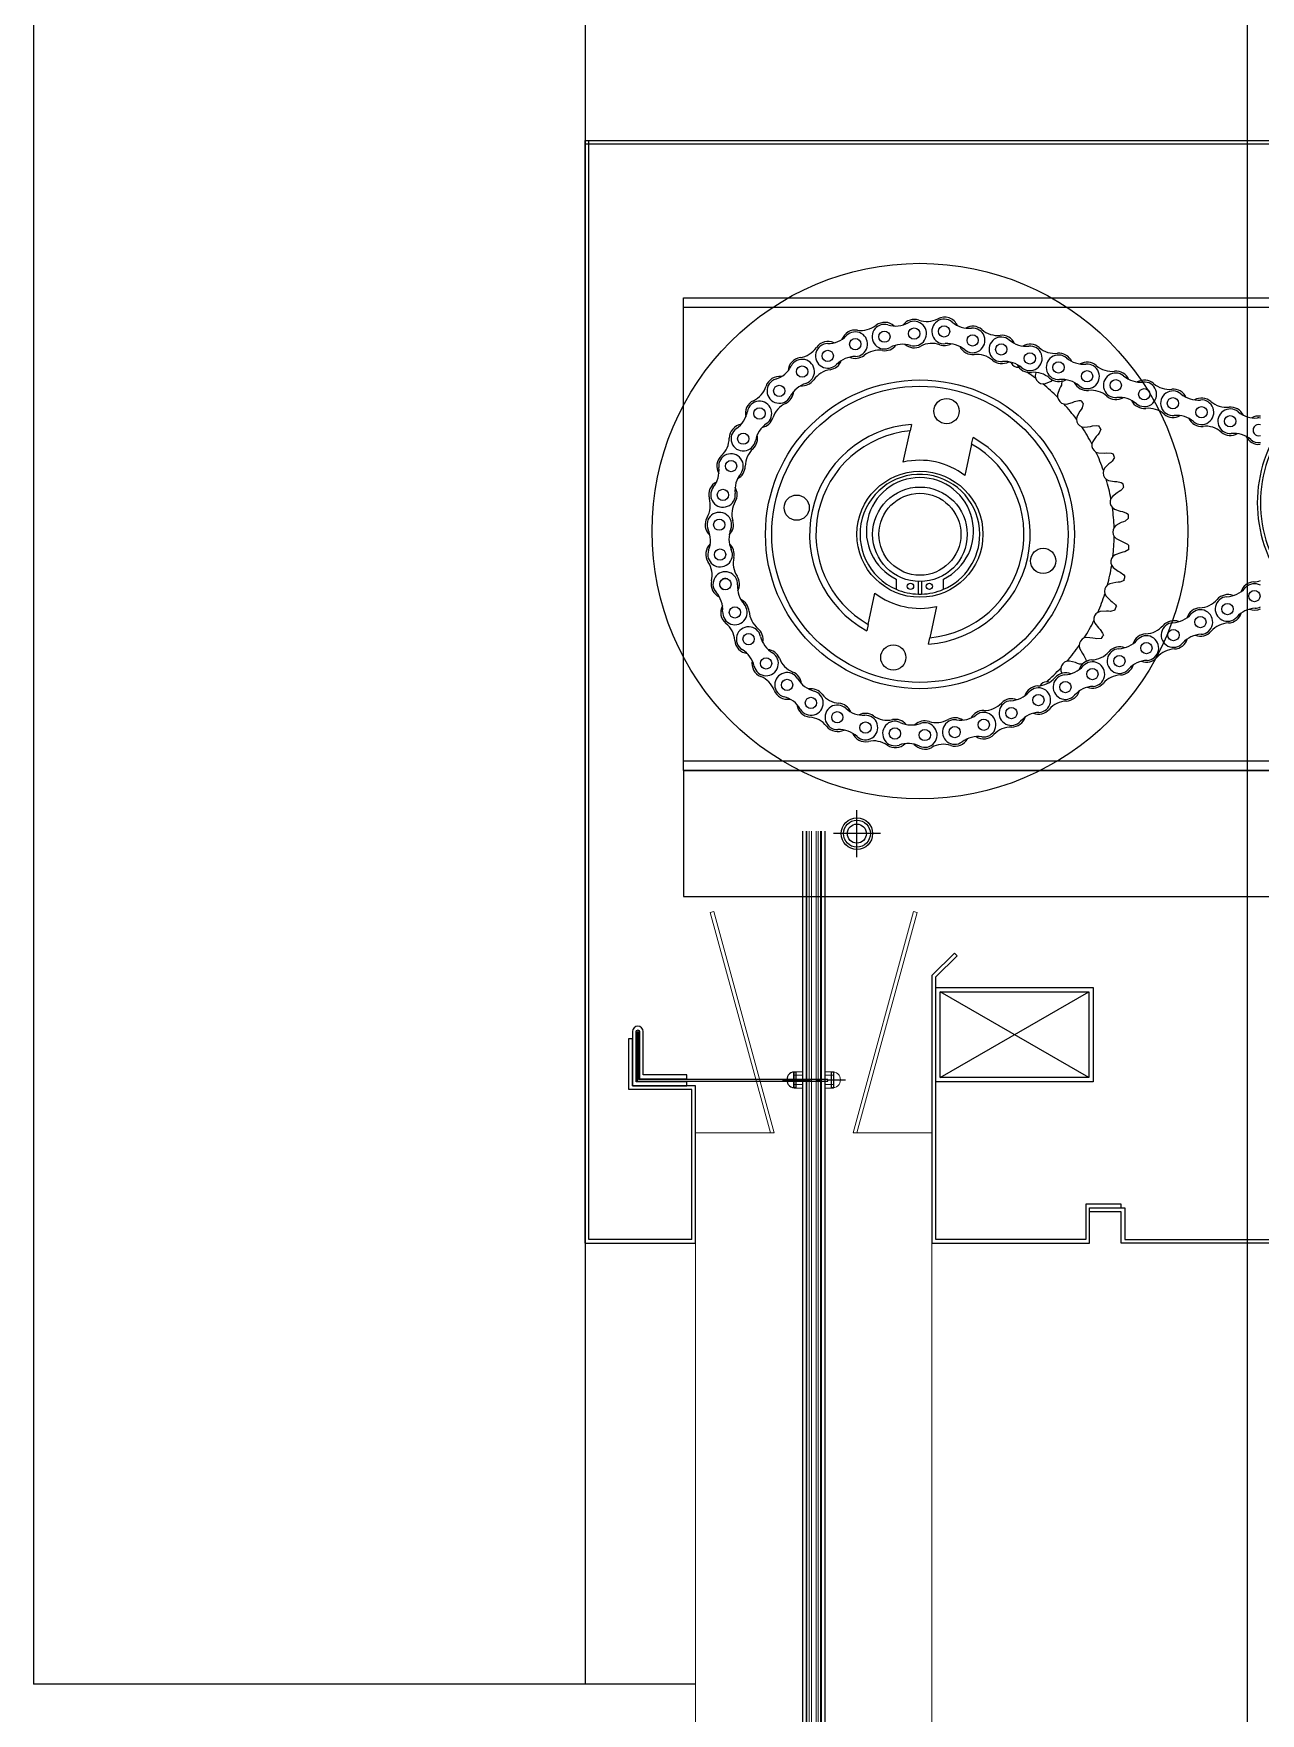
# Model space of a CAD drawing. Header units: millimetres. Extents: x 4754612 to 5801174, y 2368242 to 2777223.
# Drawn here: x 4949940.8 to 4950218.8, y 2426236.8 to 2426617.7 of the extents above; entities that cross this region are included whole.
import ezdxf

# ---------------------------------------------------------------- set-up
doc = ezdxf.new("R2010")
doc.units = ezdxf.units.MM
doc.header["$LTSCALE"] = 1000
doc.linetypes.add('CENTERX2', pattern=[101.6, 63.5, -12.7, 12.7, -12.7])
for name, color, linetype in [('(주)하나기공-LEADER', 7, 'Continuous'), ('A-ELE-8', 8, 'Continuous'), ('그라스울판넬', 7, 'Continuous')]:
    doc.layers.add(name, color=color, linetype=linetype)

# ---------------------------------------------------------------- blocks, each defined once
blk = doc.blocks.new('A$C63324B91')
at = {"color": 5}
blk.add_lwpolyline([(17.2, 1.2), (1.2, 1.2), (1.2, 17.2, -1), (2.2, 17.2), (2.2, 2.2), (17.2, 2.2), (17.2, 3.4), (3.4, 3.4), (3.4, 17.2, 1), (0, 17.2), (0, 0), (17.2, 0)], format="xyb", close=True, dxfattribs=at)
at = {"color": 1}
blk.add_lwpolyline([(1.45, 16.95), (1.45, 1.45), (61.95, 1.45), (61.95, 1.95), (1.95, 1.95), (1.95, 16.95)], close=True, dxfattribs=at)

msp = doc.modelspace()

# ---------------------------------------------------------------- linework, layer by layer
at = {"layer": '(주)하나기공-LEADER', "color": 4}
for p, q in [((4950065.782, 2426343.44), (4950065.782, 2426593.44)), ((4950190.782, 2426592.583), (4950065.782, 2426592.583)), ((4950066.639, 2426344.297), (4950066.639, 2426593.44)), ((4950065.782, 2426505.011), (4950065.782, 2426343.44)), ((4950115.872, 2426436.87), (4950115.872, 2425404.231)), ((4950119.264, 2426436.87), (4950119.264, 2425404.231)), ((4950075.639, 2426389.868), (4950076.496, 2426389.868)), ((4950089.925, 2426344.297), (4950066.639, 2426344.297)), ((4950065.782, 2426343.44), (4950090.782, 2426343.44))]:
    msp.add_line(p, q, dxfattribs=at)
at = {"layer": '(주)하나기공-LEADER', "color": 8, "linetype": 'ByBlock', "lineweight": -2}
for p, q in [((4950280.925, 2426555.583), (4950088.068, 2426555.583)), ((4950167.891, 2426540.749), (4950167.782, 2426540.118)), ((4950167.782, 2426540.118), (4950167.865, 2426539.525)), ((4950169.504, 2426538.249), (4950170.099, 2426538.314)), ((4950170.099, 2426538.314), (4950171.351, 2426538.871)), ((4950171.351, 2426538.871), (4950171.793, 2426539.151)), ((4950172.851, 2426535.82), (4950172.844, 2426535.221)), ((4950173.283, 2426537.12), (4950172.851, 2426535.82)), ((4950173.518, 2426537.587), (4950173.283, 2426537.12)), ((4950174.274, 2426533.716), (4950174.872, 2426533.691)), ((4950174.872, 2426533.691), (4950176.193, 2426534.055)), ((4950176.193, 2426534.055), (4950176.672, 2426534.266)), ((4950177.221, 2426530.814), (4950177.126, 2426530.223)), ((4950177.843, 2426532.036), (4950177.221, 2426530.814)), ((4950178.145, 2426532.463), (4950177.843, 2426532.036)), ((4950137.866, 2426520.51), (4950139.402, 2426527.619)), ((4950139.717, 2426529.08), (4950139.402, 2426527.619)), ((4950178.315, 2426528.521), (4950178.903, 2426528.408)), ((4950178.903, 2426528.408), (4950180.264, 2426528.572)), ((4950180.264, 2426528.572), (4950180.768, 2426528.709)), ((4950153.365, 2426524.602), (4950151.829, 2426517.493)), ((4950153.365, 2426524.602), (4950153.681, 2426526.063)), ((4950180.797, 2426525.213), (4950180.615, 2426524.643)), ((4950181.594, 2426526.329), (4950180.797, 2426525.213)), ((4950181.956, 2426526.706), (4950181.594, 2426526.329)), ((4950181.538, 2426522.783), (4950182.102, 2426522.583)), ((4950182.102, 2426522.583), (4950183.472, 2426522.542)), ((4950183.472, 2426522.542), (4950183.991, 2426522.602)), ((4950184.452, 2426520.126), (4950183.499, 2426519.142)), ((4950184.867, 2426520.445), (4950184.452, 2426520.126)), ((4950183.499, 2426519.142), (4950183.233, 2426518.605)), ((4950183.868, 2426516.628), (4950184.397, 2426516.347)), ((4950184.397, 2426516.347), (4950185.745, 2426516.102)), ((4950185.745, 2426516.102), (4950186.268, 2426516.084)), ((4950185.265, 2426512.736), (4950184.923, 2426512.245)), ((4950186.355, 2426513.567), (4950185.265, 2426512.736)), ((4950186.812, 2426513.82), (4950186.355, 2426513.567)), ((4950185.256, 2426510.195), (4950185.736, 2426509.838)), ((4950185.736, 2426509.838), (4950187.033, 2426509.395)), ((4950187.033, 2426509.395), (4950187.547, 2426509.299)), ((4950186.057, 2426506.138), (4950185.645, 2426505.703)), ((4950187.258, 2426506.797), (4950186.057, 2426506.138)), ((4950187.748, 2426506.98), (4950187.258, 2426506.797)), ((4950185.669, 2426503.627), (4950186.091, 2426503.202)), ((4950186.091, 2426503.202), (4950187.307, 2426502.571)), ((4950187.307, 2426502.571), (4950187.801, 2426502.4)), ((4950185.099, 2426497.071), (4950185.453, 2426496.588)), ((4950185.856, 2426499.495), (4950185.384, 2426499.127)), ((4950185.453, 2426496.588), (4950186.561, 2426495.782)), ((4950187.142, 2426499.968), (4950185.856, 2426499.495)), ((4950187.654, 2426500.076), (4950187.142, 2426499.968)), ((4950136.282, 2426493.971), (4950136.282, 2426491.685)), ((4950141.282, 2426490.587), (4950141.282, 2426493.446)), ((4950141.996, 2426493.446), (4950141.996, 2426490.587)), ((4950146.996, 2426491.685), (4950146.996, 2426493.971)), ((4950184.668, 2426492.957), (4950184.147, 2426492.663)), ((4950186.01, 2426493.233), (4950184.668, 2426492.957)), ((4950186.533, 2426493.263), (4950186.01, 2426493.233)), ((4950186.561, 2426495.782), (4950187.024, 2426495.539)), ((4950129.914, 2426483.706), (4950131.45, 2426490.815)), ((4950183.558, 2426490.672), (4950183.835, 2426490.142)), ((4950183.835, 2426490.142), (4950184.812, 2426489.18)), ((4950184.812, 2426489.18), (4950185.233, 2426488.871)), ((4950145.413, 2426487.798), (4950143.877, 2426480.689)), ((4950182.519, 2426486.669), (4950181.959, 2426486.456)), ((4950183.887, 2426486.742), (4950182.519, 2426486.669)), ((4950184.408, 2426486.694), (4950183.887, 2426486.742)), ((4950129.914, 2426483.706), (4950129.598, 2426482.245)), ((4950181.08, 2426484.575), (4950181.276, 2426484.009)), ((4950181.276, 2426484.009), (4950182.098, 2426482.913)), ((4950182.098, 2426482.913), (4950182.469, 2426482.544)), ((4950143.561, 2426479.228), (4950143.877, 2426480.689)), ((4950177.721, 2426478.916), (4950177.831, 2426478.327)), ((4950177.831, 2426478.327), (4950178.48, 2426477.12)), ((4950179.456, 2426480.772), (4950178.871, 2426480.645)), ((4950180.82, 2426480.64), (4950179.456, 2426480.772)), ((4950181.328, 2426480.515), (4950180.82, 2426480.64)), ((4950173.557, 2426473.82), (4950173.577, 2426473.221)), ((4950176.878, 2426475.063), (4950175.549, 2426475.397)), ((4950177.361, 2426474.863), (4950176.878, 2426475.063)), ((4950178.48, 2426477.12), (4950178.792, 2426476.701)), ((4950173.577, 2426473.221), (4950173.803, 2426472.592))]:
    msp.add_line(p, q, dxfattribs=at)
at = {"layer": '(주)하나기공-LEADER', "color": 1}
for p, q in [((4950088.068, 2426450.583), (4950088.068, 2426422.011)), ((4950088.068, 2426450.583), (4950280.925, 2426450.583)), ((4950088.068, 2426422.011), (4950280.925, 2426422.011)), ((4950179.925, 2426381.011), (4950146.211, 2426400.44)), ((4950146.211, 2426381.011), (4950179.925, 2426400.44))]:
    msp.add_line(p, q, dxfattribs=at)
at = {"layer": '(주)하나기공-LEADER', "color": 6}
for p, q in [((4950127.354, 2426430.975), (4950127.354, 2426441.619)), ((4950132.676, 2426436.297), (4950122.031, 2426436.297))]:
    msp.add_line(p, q, dxfattribs=at)
at = {"layer": '(주)하나기공-LEADER', "color": 151, "lineweight": 9}
msp.add_line((4950115.872, 2426436.87), (4950115.872, 2425404.231), dxfattribs=at)
at = {"layer": '(주)하나기공-LEADER', "color": 8, "lineweight": 9}
for p, q in [((4950116.026, 2426436.87), (4950116.026, 2425404.231)), ((4950116.533, 2426436.87), (4950116.533, 2425404.231)), ((4950117.039, 2426436.87), (4950117.039, 2425404.231)), ((4950118.096, 2426436.87), (4950118.096, 2425404.231)), ((4950118.603, 2426436.87), (4950118.603, 2425404.231)), ((4950119.11, 2426436.87), (4950119.11, 2425404.231)), ((4950090.782, 2426368.44), (4950090.782, 2421243.44)), ((4950144.354, 2426368.44), (4950144.354, 2421243.44))]:
    msp.add_line(p, q, dxfattribs=at)
at = {"layer": '(주)하나기공-LEADER', "color": 6, "lineweight": 9}
for p, q in [((4950112.993, 2426382.19), (4950113.119, 2426382.323)), ((4950112.993, 2426382.19), (4950112.993, 2426378.804)), ((4950114.573, 2426382.328), (4950113.119, 2426382.328)), ((4950113.119, 2426378.625), (4950113.119, 2426382.328)), ((4950113.5, 2426382.19), (4950113.626, 2426382.323)), ((4950113.5, 2426382.19), (4950113.5, 2426378.804)), ((4950115.079, 2426382.328), (4950113.626, 2426382.328)), ((4950113.626, 2426378.625), (4950113.626, 2426382.328)), ((4950120.057, 2426382.328), (4950121.51, 2426382.328)), ((4950120.563, 2426382.328), (4950122.017, 2426382.328)), ((4950121.51, 2426378.625), (4950121.51, 2426382.328)), ((4950121.636, 2426382.19), (4950121.51, 2426382.323)), ((4950121.636, 2426382.19), (4950121.636, 2426378.804)), ((4950122.017, 2426378.625), (4950122.017, 2426382.328)), ((4950122.143, 2426382.19), (4950122.017, 2426382.323)), ((4950122.143, 2426382.19), (4950122.143, 2426378.804)), ((4950112.993, 2426381.647), (4950113.119, 2426381.514)), ((4950114.573, 2426381.514), (4950112.993, 2426381.514)), ((4950112.993, 2426381.38), (4950113.119, 2426381.514)), ((4950112.993, 2426379.752), (4950113.119, 2426379.619)), ((4950112.993, 2426379.485), (4950113.119, 2426379.619)), ((4950114.573, 2426379.44), (4950112.993, 2426379.44)), ((4950112.993, 2426378.763), (4950113.119, 2426378.63)), ((4950114.573, 2426378.625), (4950113.119, 2426378.625)), ((4950113.5, 2426381.647), (4950113.626, 2426381.514)), ((4950115.079, 2426381.514), (4950113.5, 2426381.514)), ((4950113.5, 2426381.38), (4950113.626, 2426381.514)), ((4950113.5, 2426379.752), (4950113.626, 2426379.619)), ((4950113.5, 2426379.485), (4950113.626, 2426379.619)), ((4950115.079, 2426379.44), (4950113.5, 2426379.44)), ((4950113.5, 2426378.763), (4950113.626, 2426378.63)), ((4950115.079, 2426378.625), (4950113.626, 2426378.625)), ((4950120.057, 2426381.514), (4950121.636, 2426381.514)), ((4950120.057, 2426379.44), (4950121.636, 2426379.44)), ((4950120.057, 2426378.625), (4950121.51, 2426378.625)), ((4950120.563, 2426381.514), (4950122.143, 2426381.514)), ((4950120.563, 2426379.44), (4950122.143, 2426379.44)), ((4950120.563, 2426378.625), (4950122.017, 2426378.625)), ((4950121.636, 2426381.647), (4950121.51, 2426381.514)), ((4950121.636, 2426381.38), (4950121.51, 2426381.514)), ((4950121.636, 2426379.752), (4950121.51, 2426379.619)), ((4950121.636, 2426379.485), (4950121.51, 2426379.619)), ((4950121.636, 2426378.763), (4950121.51, 2426378.63)), ((4950122.143, 2426381.647), (4950122.017, 2426381.514)), ((4950122.143, 2426381.38), (4950122.017, 2426381.514)), ((4950122.143, 2426379.752), (4950122.017, 2426379.619)), ((4950122.143, 2426379.485), (4950122.017, 2426379.619)), ((4950122.143, 2426378.763), (4950122.017, 2426378.63))]:
    msp.add_line(p, q, dxfattribs=at)
at = {"layer": '(주)하나기공-LEADER', "color": 1, "linetype": 'CENTERX2', "ltscale": 0.0001}
msp.add_line((4950110.486, 2426380.477), (4950124.741, 2426380.477), dxfattribs=at)
at = {"layer": '(주)하나기공-LEADER', "color": 4}
for points in [[(4950364.925, 2426592.583), (4950065.782, 2426592.583), (4950065.782, 2426593.44), (4950065.782, 2426593.44), (4950364.925, 2426593.44)], [(4950120.057, 2426436.87), (4950120.057, 2425405.024), (4950131.651, 2425405.024), (4950131.651, 2425404.231), (4950103.485, 2425404.231), (4950103.485, 2425405.024), (4950115.079, 2425405.024), (4950115.079, 2426436.87)], [(4950089.925, 2426344.297), (4950089.925, 2426378.297), (4950075.639, 2426378.297), (4950075.639, 2426389.868)], [(4950090.782, 2426343.44), (4950090.782, 2426379.154), (4950076.496, 2426379.154), (4950076.496, 2426389.868)], [(4950322.925, 2426343.44), (4950187.211, 2426343.44), (4950187.211, 2426350.583), (4950180.068, 2426350.583), (4950180.068, 2426351.44), (4950188.068, 2426351.44), (4950188.068, 2426344.297), (4950322.068, 2426344.297), (4950322.068, 2426350.583), (4950330.068, 2426350.583), (4950330.068, 2426349.726), (4950322.925, 2426349.726), (4950322.925, 2426343.44)]]:
    msp.add_lwpolyline(points, dxfattribs=at)
at = {"layer": '(주)하나기공-LEADER', "color": 8, "linetype": 'ByBlock', "lineweight": -2}
msp.add_lwpolyline([(4950280.925, 2426452.726), (4950088.068, 2426452.726), (4950088.068, 2426555.583), (4950088.068, 2426557.726), (4950280.925, 2426557.726), (4950280.925, 2426555.583)], close=True, dxfattribs=at)
for points in [[(4950173.832, 2426538.993), (4950173.687, 2426537.997), (4950173.518, 2426537.587)], [(4950176.672, 2426534.266), (4950177.645, 2426534.508), (4950178.091, 2426534.507)], [(4950178.664, 2426533.805), (4950178.373, 2426532.843), (4950178.145, 2426532.463)], [(4950180.768, 2426528.709), (4950181.767, 2426528.803), (4950182.208, 2426528.735)], [(4950182.67, 2426527.956), (4950182.238, 2426527.047), (4950181.956, 2426526.706)], [(4950183.991, 2426522.602), (4950184.993, 2426522.547), (4950185.419, 2426522.414)], [(4950185.759, 2426521.575), (4950185.197, 2426520.741), (4950184.867, 2426520.445)], [(4950186.268, 2426516.084), (4950187.25, 2426515.88), (4950187.651, 2426515.685)], [(4950187.863, 2426514.804), (4950187.182, 2426514.064), (4950186.812, 2426513.82)], [(4950187.547, 2426509.299), (4950188.488, 2426508.951), (4950188.856, 2426508.699)], [(4950188.934, 2426507.796), (4950188.151, 2426507.165), (4950187.748, 2426506.98)], [(4950188.949, 2426500.707), (4950188.08, 2426500.199), (4950187.654, 2426500.076)], [(4950187.801, 2426502.4), (4950188.68, 2426501.915), (4950189.006, 2426501.611)], [(4950187.906, 2426493.694), (4950186.972, 2426493.322), (4950186.533, 2426493.263)], [(4950187.024, 2426495.539), (4950187.82, 2426494.929), (4950188.098, 2426494.58)], [(4950185.233, 2426488.871), (4950185.93, 2426488.149), (4950186.152, 2426487.762)], [(4950185.831, 2426486.915), (4950184.851, 2426486.686), (4950184.408, 2426486.694)], [(4950182.469, 2426482.544), (4950183.05, 2426481.727), (4950183.212, 2426481.311)], [(4950182.768, 2426480.521), (4950181.765, 2426480.441), (4950181.328, 2426480.515)], [(4950175.549, 2426475.397), (4950175.069, 2426475.382), (4950174.951, 2426475.358)], [(4950178.409, 2426474.682), (4950177.782, 2426474.725), (4950177.361, 2426474.863)], [(4950178.792, 2426476.701), (4950179.245, 2426475.806), (4950179.343, 2426475.37)], [(4950170.884, 2426470.664), (4950170.706, 2426470.7), (4950170.288, 2426470.715)], [(4950280.925, 2426452.726), (4950280.925, 2426450.583), (4950088.068, 2426450.583), (4950088.068, 2426452.726)]]:
    msp.add_lwpolyline(points, dxfattribs=at)
at = {"layer": '(주)하나기공-LEADER', "color": 8, "lineweight": 9}
for points in [[(4950090.782, 2426368.44), (4950108.639, 2426368.44), (4950094.917, 2426418.63), (4950094.097, 2426418.44), (4950107.776, 2426368.44)], [(4950127.36, 2426368.44), (4950141.038, 2426418.44), (4950140.219, 2426418.63), (4950126.496, 2426368.44), (4950144.354, 2426368.44)]]:
    msp.add_lwpolyline(points, dxfattribs=at)
at = {"layer": '(주)하나기공-LEADER', "color": 4}
msp.add_lwpolyline([(4950179.211, 2426344.297), (4950145.211, 2426344.297), (4950145.211, 2426403.795), (4950150.044, 2426408.556), (4950149.442, 2426409.167), (4950144.354, 2426404.154), (4950144.354, 2426343.44), (4950180.068, 2426343.44), (4950180.068, 2426351.44), (4950187.211, 2426351.44), (4950187.211, 2426352.297), (4950179.211, 2426352.297)], close=True, dxfattribs=at)
at = {"layer": '(주)하나기공-LEADER', "color": 1}
for points in [[(4950180.925, 2426380.011), (4950145.211, 2426380.011), (4950145.211, 2426401.44), (4950180.925, 2426401.44)], [(4950179.925, 2426381.011), (4950146.211, 2426381.011), (4950146.211, 2426400.44), (4950179.925, 2426400.44)]]:
    msp.add_lwpolyline(points, close=True, dxfattribs=at)
at = {"layer": '(주)하나기공-LEADER', "color": 8, "linetype": 'ByBlock', "lineweight": -2}
for centre, radius in [((4950141.639, 2426504.868), 60.714), ((4950133.582, 2426548.953), 1.282), ((4950140.332, 2426549.653), 1.282), ((4950147.118, 2426550.143), 1.282), ((4950126.995, 2426547.252), 1.282), ((4950153.592, 2426548.11), 1.282), ((4950160.083, 2426546.071), 1.282), ((4950114.956, 2426541.03), 1.282), ((4950120.751, 2426544.596), 1.282), ((4950166.557, 2426544.038), 1.282), ((4950173.048, 2426542), 1.282), ((4950141.639, 2426504.154), 35), ((4950179.522, 2426539.967), 1.282), ((4950186.013, 2426537.928), 1.282), ((4950141.639, 2426504.154), 33.571), ((4950109.77, 2426536.654), 1.282), ((4950147.673, 2426532.081), 2.857), ((4950192.487, 2426535.895), 1.282), ((4950198.978, 2426533.856), 1.282), ((4950105.282, 2426531.54), 1.282), ((4950205.452, 2426531.823), 1.282), ((4950211.943, 2426529.785), 1.282), ((4950101.615, 2426525.831), 1.282), ((4950098.831, 2426519.623), 1.282), ((4950141.639, 2426504.154), 14.286), ((4950097.007, 2426513.087), 1.282), ((4950113.712, 2426510.188), 2.857), ((4950141.639, 2426504.154), 10.714), ((4950141.639, 2426504.154), 9.286), ((4950096.174, 2426506.335), 1.282), ((4950096.355, 2426499.552), 1.282), ((4950169.566, 2426498.12), 2.857), ((4950097.547, 2426492.853), 1.282), ((4950139.496, 2426492.368), 0.714), ((4950143.782, 2426492.368), 0.714), ((4950217.45, 2426490.159), 1.282), ((4950099.71, 2426486.439), 1.282), ((4950205.208, 2426484.26), 1.282), ((4950211.337, 2426487.213), 1.282), ((4950102.819, 2426480.388), 1.282), ((4950199.095, 2426481.314), 1.282), ((4950135.605, 2426476.227), 2.857), ((4950192.966, 2426478.361), 1.282), ((4950106.784, 2426474.881), 1.282), ((4950180.724, 2426472.462), 1.282), ((4950186.853, 2426475.415), 1.282), ((4950111.537, 2426470.012), 1.282), ((4950174.611, 2426469.516), 1.282), ((4950116.947, 2426465.916), 1.282), ((4950168.482, 2426466.562), 1.282), ((4950122.922, 2426462.663), 1.282), ((4950156.091, 2426460.992), 1.282), ((4950162.363, 2426463.628), 1.282), ((4950129.298, 2426460.342), 1.282), ((4950135.967, 2426458.992), 1.282), ((4950142.744, 2426458.65), 1.282), ((4950149.514, 2426459.323), 1.282)]:
    msp.add_circle(centre, radius, dxfattribs=at)
at = {"layer": '(주)하나기공-LEADER', "color": 5}
for radius in [3.572, 3.054, 2.158]:
    msp.add_circle((4950127.354, 2426436.297), radius, dxfattribs=at)
at = {"layer": '(주)하나기공-LEADER', "color": 8, "linetype": 'ByBlock', "lineweight": -2}
for centre, radius, start, end in [((4950126.995, 2426547.252), 3.214, 81.31707, 159.96623), ((4950126.995, 2426547.252), 2.786, 270.30138, 135.78305), ((4950128.311, 2426555.868), 5.502, 261.31707, 307.88435), ((4950133.582, 2426548.953), 2.786, 73.17976, 298.66144), ((4950133.663, 2426548.989), 3.214, 47.82673, 127.88435), ((4950136.122, 2426557.354), 5.991, 253.17975, 298.66144), ((4950140.332, 2426549.653), 3.214, 70.96624, 142.84461), ((4950140.332, 2426549.653), 2.786, 253.17976, 118.66143), ((4950143.174, 2426557.892), 5.502, 250.96624, 297.53351), ((4950147.118, 2426550.143), 2.786, 49.82447, 275.30615), ((4950147.204, 2426550.163), 3.214, 24.00427, 117.53351), ((4950152.78, 2426556.849), 5.991, 229.82446, 275.30615), ((4950153.592, 2426548.11), 2.786, 229.82447, 95.30614), ((4950153.592, 2426548.11), 3.214, 49.40097, 119.48932), ((4950159.264, 2426554.728), 5.502, 229.40097, 275.96825), ((4950113.677, 2426549.652), 5.502, 278.43869, 325.00597), ((4950120.751, 2426544.596), 2.786, 90.30138, 315.78306), ((4950120.817, 2426544.653), 3.214, 64.94835, 145.00597), ((4950120.705, 2426553.372), 5.991, 270.30138, 315.78306), ((4950133.663, 2426548.989), 3.214, 261.23852, 322.47151), ((4950137.792, 2426541.251), 5.991, 73.17975, 118.66144), ((4950140.332, 2426549.653), 3.214, 228.99659, 297.61206), ((4950144.359, 2426541.954), 5.474, 70.88769, 117.61206), ((4950147.204, 2426550.163), 3.214, 250.88769, 298.54182), ((4950147.93, 2426541.404), 5.991, 49.82447, 95.30615), ((4950153.592, 2426548.11), 3.214, 205.6413, 276.0468), ((4950160.083, 2426546.071), 2.786, 49.82447, 275.30615), ((4950160.17, 2426546.059), 3.214, 24.81499, 95.96825), ((4950165.745, 2426552.778), 5.991, 229.82446, 275.30615), ((4950166.557, 2426544.038), 2.786, 229.82447, 95.30614), ((4950166.557, 2426544.038), 3.214, 49.40097, 119.48932), ((4950172.229, 2426550.656), 5.502, 229.40097, 275.96825), ((4950107.142, 2426545.028), 5.991, 287.423, 332.90468), ((4950114.956, 2426541.03), 3.214, 98.43869, 177.08785), ((4950114.956, 2426541.03), 2.786, 287.423, 152.90468), ((4950120.817, 2426544.653), 3.214, 278.36014, 339.59313), ((4950127.041, 2426538.475), 5.991, 90.30138, 135.78306), ((4950126.995, 2426547.252), 3.214, 246.11821, 307.9629), ((4950132.34, 2426540.402), 5.474, 81.23852, 127.9629), ((4950154.507, 2426539.47), 5.474, 49.32242, 96.0468), ((4950160.17, 2426546.059), 3.214, 229.32242, 299.50049), ((4950160.895, 2426537.332), 5.991, 49.82447, 95.30615), ((4950141.639, 2426504.154), 44.033, 62.01601, 62.55931), ((4950163.941, 2426543.838), 1.824, 205.98142, 273.66564), ((4950166.557, 2426544.038), 3.214, 205.6413, 276.0468), ((4950173.048, 2426542), 2.786, 49.82447, 275.30615), ((4950173.135, 2426541.987), 3.214, 24.81499, 95.96825), ((4950178.71, 2426548.706), 5.991, 229.82446, 275.30615), ((4950179.522, 2426539.967), 2.786, 229.82447, 95.30614), ((4950179.522, 2426539.967), 3.214, 49.40097, 119.48932), ((4950185.194, 2426546.584), 5.502, 229.40097, 275.96825), ((4950109.817, 2426536.728), 3.214, 82.06997, 162.12759), ((4950109.77, 2426536.654), 2.786, 107.423, 332.90468), ((4950117.584, 2426532.656), 5.991, 107.423, 152.90468), ((4950114.956, 2426541.03), 3.214, 263.23983, 325.08452), ((4950122.08, 2426536.057), 5.474, 98.36014, 145.08452), ((4950141.639, 2426504.154), 44.033, 53.44458, 56.53543), ((4950167.472, 2426535.398), 5.474, 49.32242, 96.0468), ((4950169.606, 2426540.071), 1.824, 197.40999, 266.77716), ((4950173.135, 2426541.987), 3.214, 229.32242, 299.50049), ((4950173.86, 2426533.26), 5.991, 49.82447, 95.30615), ((4950179.522, 2426539.967), 3.214, 205.6413, 276.0468), ((4950186.013, 2426537.928), 2.786, 49.82447, 275.30615), ((4950186.1, 2426537.916), 3.214, 24.81499, 95.96825), ((4950191.675, 2426544.634), 5.991, 229.82446, 275.30615), ((4950192.487, 2426535.895), 2.786, 229.82447, 95.30614), ((4950192.487, 2426535.895), 3.214, 49.40097, 119.48932), ((4950198.159, 2426542.513), 5.502, 229.40097, 275.96825), ((4950101.522, 2426539.403), 5.502, 295.56032, 342.12759), ((4950109.817, 2426536.728), 3.214, 295.48177, 356.71476), ((4950141.639, 2426504.154), 44.033, 44.87316, 50.74257), ((4950174.647, 2426535.501), 1.824, 188.83856, 258.20573), ((4950141.639, 2426504.154), 47.435, 38.68928, 39.78359), ((4950180.437, 2426531.327), 5.474, 49.32242, 96.0468), ((4950186.1, 2426537.916), 3.214, 229.32242, 299.50049), ((4950186.825, 2426529.189), 5.991, 49.82447, 95.30615), ((4950192.487, 2426535.895), 3.214, 205.6413, 276.0468), ((4950198.978, 2426533.856), 2.786, 49.82447, 275.30615), ((4950199.065, 2426533.844), 3.214, 24.81499, 95.96825), ((4950204.64, 2426540.563), 5.991, 229.82446, 275.30615), ((4950205.452, 2426531.823), 2.786, 229.82447, 95.30614), ((4950205.452, 2426531.823), 3.214, 49.40097, 119.48932), ((4950096.638, 2426533.061), 5.991, 304.54462, 350.0263), ((4950105.282, 2426531.54), 3.214, 115.56032, 194.20947), ((4950105.282, 2426531.54), 2.786, 304.54462, 170.0263), ((4950113.555, 2426528.885), 5.474, 115.48177, 162.20614), ((4950141.639, 2426504.154), 44.033, 36.30173, 42.17114), ((4950193.402, 2426527.255), 5.474, 49.32242, 96.0468), ((4950199.065, 2426533.844), 3.214, 229.32242, 299.50049), ((4950199.789, 2426525.117), 5.991, 49.82447, 95.30615), ((4950211.124, 2426538.441), 5.502, 229.40097, 275.96825), ((4950211.943, 2426529.785), 2.786, 49.82447, 275.30615), ((4950212.03, 2426529.773), 3.214, 24.81499, 95.96825), ((4950217.605, 2426536.491), 5.991, 229.82446, 275.30615), ((4950218.417, 2426527.752), 3.214, 83.21375, 119.48932), ((4950101.637, 2426525.916), 3.214, 99.19159, 179.24921), ((4950101.615, 2426525.831), 2.786, 124.54462, 350.02631), ((4950110.259, 2426524.311), 5.991, 124.54462, 170.0263), ((4950105.282, 2426531.54), 3.214, 280.36145, 342.20614), ((4950141.639, 2426504.154), 25, 94.40941, 241.20631), ((4950141.639, 2426504.154), 23.571, 95.44756, 240.16816), ((4950178.95, 2426530.232), 1.824, 180.26714, 249.6343), ((4950141.639, 2426504.154), 44.033, 27.7303, 33.59971), ((4950141.639, 2426504.154), 47.435, 30.11785, 31.21216), ((4950205.452, 2426531.823), 3.214, 205.6413, 276.0468), ((4950206.367, 2426523.183), 5.474, 49.32242, 96.0468), ((4950212.03, 2426529.773), 3.214, 229.32242, 299.50049), ((4950212.754, 2426521.046), 5.991, 49.82447, 95.30615), ((4950218.417, 2426527.752), 1.282, 72.76826, 287.23174), ((4950248.082, 2426511.297), 30, 141.83714, 218.16286), ((4950218.417, 2426527.752), 2.786, 82.16359, 95.30614), ((4950248.082, 2426511.297), 29.286, 141.14106, 218.85894), ((4950092.922, 2426526.031), 5.502, 312.68194, 359.24921), ((4950107.519, 2426519.521), 5.474, 132.60339, 179.32776), ((4950101.637, 2426525.916), 3.214, 312.60339, 13.83638), ((4950141.639, 2426504.154), 25, 274.40941, 61.20631), ((4950141.639, 2426504.154), 23.571, 275.44756, 60.16816), ((4950182.42, 2426524.38), 1.824, 171.69571, 241.06288), ((4950218.417, 2426527.752), 3.214, 205.6413, 276.0468), ((4950218.417, 2426527.752), 2.786, 229.82447, 277.83641), ((4950090.122, 2426518.531), 5.991, 321.66624, 7.14793), ((4950098.831, 2426519.623), 3.214, 132.68194, 211.33109), ((4950098.831, 2426519.623), 2.786, 321.66624, 187.14792), ((4950098.831, 2426519.623), 3.214, 297.48307, 359.32776), ((4950141.639, 2426504.154), 16.786, 52.62353, 102.9922), ((4950141.639, 2426504.154), 44.033, 19.15887, 25.02828), ((4950141.639, 2426504.154), 47.435, 21.54643, 22.64073), ((4950097.003, 2426513.175), 3.214, 116.31321, 196.37084), ((4950105.716, 2426514.179), 5.991, 141.66624, 187.14792), ((4950141.639, 2426504.154), 13.571, 0, 246.75044), ((4950141.639, 2426504.868), 12.143, 296.17897, 243.82103), ((4950184.979, 2426518.076), 1.824, 163.12428, 232.49145), ((4950141.639, 2426504.154), 44.033, 10.58744, 16.45686), ((4950141.639, 2426504.154), 47.435, 12.975, 14.0693), ((4950088.641, 2426510.719), 5.502, 329.80356, 16.37084), ((4950097.007, 2426513.087), 2.786, 141.66625, 7.14793), ((4950097.003, 2426513.175), 3.214, 329.72501, 30.958), ((4950186.57, 2426511.461), 1.824, 154.55285, 223.92002), ((4950096.174, 2426506.335), 3.214, 149.80356, 228.45272), ((4950096.174, 2426506.335), 2.786, 338.78787, 204.26954), ((4950104.507, 2426508.795), 5.474, 149.72501, 196.44939), ((4950141.639, 2426504.154), 44.033, 2.01601, 7.88543), ((4950141.639, 2426504.154), 47.435, 4.40357, 5.49787), ((4950088.173, 2426502.727), 5.991, 338.78786, 24.26955), ((4950104.356, 2426503.159), 5.991, 158.78786, 204.26954), ((4950096.174, 2426506.335), 3.214, 314.60469, 16.44939), ((4950141.639, 2426504.154), 13.571, 293.24956, 0), ((4950187.157, 2426504.682), 1.824, 145.98142, 215.34859), ((4950096.326, 2426499.635), 3.214, 133.43484, 213.49246), ((4950096.355, 2426499.552), 2.786, 158.78787, 24.26955), ((4950096.326, 2426499.635), 3.214, 346.84663, 48.07962), ((4950141.639, 2426504.154), 44.033, 353.44458, 359.314), ((4950141.639, 2426504.154), 47.435, 355.83214, 356.92644), ((4950089.057, 2426494.825), 5.502, 346.92518, 33.49246), ((4950104.786, 2426497.658), 5.474, 166.84663, 213.57101), ((4950141.639, 2426504.154), 44.033, 344.87316, 350.74257), ((4950186.728, 2426497.892), 1.824, 137.40999, 206.77716), ((4950097.547, 2426492.853), 3.214, 166.92518, 245.22778), ((4950097.522, 2426492.863), 2.786, 356.07016, 221.55184), ((4950097.522, 2426492.863), 1.282, 68.27074, 249.45061), ((4950097.547, 2426492.853), 3.214, 331.2169, 33.57101), ((4950106.279, 2426492.261), 5.991, 176.07016, 221.55184), ((4950185.291, 2426491.242), 1.824, 128.83856, 198.20573), ((4950141.639, 2426504.154), 47.435, 347.26071, 348.35502), ((4950217.45, 2426490.159), 3.214, 92.56421, 162.65256), ((4950217.45, 2426490.159), 2.786, 61.09113, 138.46938), ((4950217.06, 2426498.866), 5.502, 272.56421, 288.40028), ((4950090.954, 2426487.041), 5.991, 356.07016, 41.55184), ((4950099.71, 2426486.439), 3.214, 4.02544, 65.73501), ((4950141.639, 2426504.154), 16.786, 232.62353, 282.9922), ((4950141.639, 2426504.154), 13.571, 246.75044, 268.49204), ((4950141.639, 2426504.154), 13.571, 268.49204, 271.50796), ((4950141.639, 2426504.154), 13.571, 271.50796, 293.24956), ((4950141.639, 2426504.154), 44.033, 336.30173, 342.17114), ((4950204.818, 2426492.967), 5.502, 272.56421, 319.13149), ((4950211.337, 2426487.213), 2.786, 92.98771, 318.46939), ((4950211.409, 2426487.264), 3.214, 67.97823, 139.13149), ((4950210.879, 2426495.978), 5.991, 272.98771, 318.46939), ((4950099.71, 2426486.439), 3.214, 151.88699, 230.67126), ((4950099.71, 2426486.439), 2.786, 176.07016, 41.55183), ((4950108.405, 2426487.051), 5.502, 184.02544, 230.59271), ((4950182.879, 2426484.881), 1.824, 120.26714, 189.6343), ((4950141.639, 2426504.154), 47.435, 338.68928, 339.78359), ((4950198.637, 2426490.079), 5.991, 272.98771, 318.46939), ((4950205.208, 2426484.26), 3.214, 92.56421, 162.65256), ((4950205.208, 2426484.26), 2.786, 272.98771, 138.46938), ((4950211.409, 2426487.264), 3.214, 272.48566, 342.66374), ((4950217.907, 2426481.394), 5.991, 92.98771, 138.46939), ((4950217.45, 2426490.159), 3.214, 248.80454, 294.76909), ((4950217.45, 2426490.159), 2.786, 272.98771, 298.90887), ((4950094.204, 2426479.719), 5.474, 3.94689, 50.67126), ((4950102.819, 2426480.388), 2.786, 13.00975, 238.49143), ((4950102.872, 2426480.317), 3.214, 348.36465, 50.59271), ((4950141.639, 2426504.154), 44.033, 327.7303, 333.59971), ((4950141.639, 2426504.154), 47.435, 330.11785, 331.21216), ((4950192.966, 2426478.361), 3.214, 92.56421, 162.65256), ((4950192.576, 2426487.068), 5.502, 272.56421, 319.13149), ((4950199.095, 2426481.314), 2.786, 92.98771, 318.46939), ((4950199.167, 2426481.365), 3.214, 67.97823, 139.13149), ((4950205.665, 2426475.495), 5.991, 92.98771, 138.46939), ((4950205.208, 2426484.26), 3.214, 248.80454, 319.21004), ((4950211.786, 2426478.584), 5.474, 92.48566, 139.21004), ((4950102.872, 2426480.317), 3.214, 183.94689, 263.06552), ((4950098.232, 2426472.905), 5.991, 13.00974, 58.49142), ((4950111.371, 2426482.364), 5.991, 193.00974, 238.49143), ((4950106.784, 2426474.881), 3.214, 21.14706, 82.67459), ((4950141.639, 2426504.154), 44.033, 319.15887, 325.02828), ((4950179.546, 2426478.95), 1.824, 111.69571, 181.06288), ((4950180.334, 2426481.169), 5.502, 272.56421, 319.13149), ((4950186.853, 2426475.415), 2.786, 92.98771, 318.46939), ((4950186.925, 2426475.466), 3.214, 67.97823, 139.13149), ((4950186.395, 2426484.18), 5.991, 272.98771, 318.46939), ((4950192.966, 2426478.361), 2.786, 272.98771, 138.46938), ((4950199.544, 2426472.685), 5.474, 92.48566, 139.21004), ((4950199.167, 2426481.365), 3.214, 272.48566, 342.66374), ((4950106.784, 2426474.881), 3.214, 168.82657, 247.79289), ((4950106.784, 2426474.881), 2.786, 193.00974, 58.49142), ((4950114.913, 2426478.025), 5.502, 201.14706, 247.71434), ((4950141.639, 2426504.154), 44.033, 310.58744, 316.45686), ((4950175.366, 2426473.581), 1.824, 103.12428, 172.49145), ((4950174.153, 2426478.281), 5.991, 272.98771, 318.46939), ((4950180.724, 2426472.462), 3.214, 92.56421, 162.65256), ((4950180.724, 2426472.462), 2.786, 272.98771, 138.46938), ((4950186.925, 2426475.466), 3.214, 272.48566, 342.66374), ((4950193.423, 2426469.596), 5.991, 92.98771, 138.46939), ((4950192.966, 2426478.361), 3.214, 248.80454, 319.21004), ((4950103.5, 2426466.837), 5.474, 21.06851, 67.79289), ((4950111.537, 2426470.012), 2.786, 30.13137, 255.61305), ((4950111.608, 2426469.96), 3.214, 5.48628, 67.71434), ((4950119.128, 2426474.418), 5.991, 210.13136, 255.61305), ((4950168.482, 2426466.562), 3.214, 92.56421, 162.54503), ((4950168.092, 2426475.269), 5.502, 272.56421, 319.13149), ((4950170.432, 2426468.896), 1.824, 94.55285, 149.51461), ((4950174.611, 2426469.516), 2.786, 92.98771, 318.46939), ((4950174.683, 2426469.566), 3.214, 67.97823, 139.13149), ((4950180.724, 2426472.462), 3.214, 248.80454, 319.21004), ((4950187.302, 2426466.786), 5.474, 92.48566, 139.21004), ((4950111.608, 2426469.96), 3.214, 201.06851, 280.18714), ((4950109.356, 2426461.511), 5.991, 30.13136, 75.61304), ((4950116.947, 2426465.916), 2.786, 210.13137, 75.61304), ((4950116.947, 2426465.916), 3.214, 38.26868, 99.79622), ((4950123.79, 2426471.315), 5.502, 218.26868, 264.83596), ((4950162.363, 2426463.628), 2.786, 92.88018, 318.36186), ((4950162.438, 2426463.675), 3.214, 67.98891, 136.20082), ((4950161.922, 2426472.394), 5.991, 272.88018, 318.36186), ((4950168.482, 2426466.562), 2.786, 272.88018, 138.36185), ((4950175.06, 2426460.886), 5.474, 92.48566, 139.21004), ((4950174.683, 2426469.566), 3.214, 272.48566, 342.66374), ((4950181.181, 2426463.696), 5.991, 92.98771, 138.46939), ((4950116.947, 2426465.916), 3.214, 185.9482, 264.91451), ((4950116.177, 2426457.262), 5.474, 38.19013, 84.91451), ((4950122.922, 2426462.663), 2.786, 47.25299, 272.73467), ((4950123.005, 2426462.634), 3.214, 22.6079, 84.83596), ((4950128.879, 2426469.109), 5.991, 227.25299, 272.73467), ((4950129.298, 2426460.342), 2.786, 227.25299, 92.73466), ((4950129.298, 2426460.342), 3.214, 55.3903, 116.91784), ((4950134.249, 2426467.515), 5.502, 235.3903, 281.95758), ((4950136.055, 2426458.988), 3.214, 39.72952, 101.95758), ((4950145.363, 2426466.963), 5.502, 252.51192, 299.0792), ((4950149.599, 2426459.346), 3.214, 56.85114, 119.0792), ((4950150.812, 2426468.003), 5.991, 261.49623, 306.97791), ((4950156.091, 2426460.992), 3.214, 89.63355, 151.16108), ((4950156.091, 2426460.992), 2.786, 261.49623, 126.97791), ((4950156.147, 2426469.708), 5.502, 269.63355, 316.20082), ((4950162.438, 2426463.675), 3.214, 269.555, 342.68232), ((4950168.923, 2426457.796), 5.991, 92.88018, 138.36186), ((4950168.482, 2426466.562), 3.214, 248.69701, 319.21004), ((4950123.005, 2426462.634), 3.214, 218.19013, 297.30876), ((4950123.341, 2426453.896), 5.991, 47.25299, 92.73467), ((4950129.298, 2426460.342), 3.214, 203.06982, 282.03613), ((4950135.967, 2426458.992), 2.786, 64.37461, 289.85629), ((4950139.762, 2426466.905), 5.991, 244.37461, 289.85629), ((4950142.744, 2426458.65), 3.214, 72.51192, 134.03946), ((4950142.744, 2426458.65), 2.786, 244.37461, 109.85629), ((4950149.514, 2426459.323), 2.786, 81.49623, 306.97791), ((4950156.091, 2426460.992), 3.214, 237.31306, 316.27937), ((4950162.37, 2426454.987), 5.474, 89.555, 136.27937), ((4950131.11, 2426451.844), 5.474, 55.31175, 102.03613), ((4950136.055, 2426458.988), 3.214, 235.31175, 314.43039), ((4950138.948, 2426450.736), 5.991, 64.37461, 109.85629), ((4950142.744, 2426458.65), 3.214, 220.19144, 299.15775), ((4950146.977, 2426451.063), 5.474, 72.43337, 119.15775), ((4950149.599, 2426459.346), 3.214, 252.43337, 331.55201), ((4950154.793, 2426452.311), 5.991, 81.49623, 126.97791)]:
    msp.add_arc(centre, radius, start, end, dxfattribs=at)
at = {"layer": '(주)하나기공-LEADER', "color": 6}
for centre, start, end in [((4950113.127, 2426380.624), 76.61182, 185.26287), ((4950113.127, 2426380.329), 174.73713, 283.38818)]:
    msp.add_arc(centre, 1.609, start, end, dxfattribs=at)
at = {"layer": '(주)하나기공-LEADER', "color": 6, "lineweight": 9}
for centre, start, end in [((4950122.009, 2426380.624), 354.73713, 103.38818), ((4950122.009, 2426380.329), 256.61182, 5.26287)]:
    msp.add_arc(centre, 1.609, start, end, dxfattribs=at)
at = {"layer": 'A-ELE-8'}
msp.add_line((4950215.782, 2430143.44), (4950215.782, 2421243.44), dxfattribs=at)
at = {"layer": '그라스울판넬'}
for p, q in [((4949940.782, 2430143.44), (4949940.782, 2426243.44)), ((4950065.782, 2430143.44), (4950065.782, 2426243.44)), ((4950090.782, 2426243.44), (4949940.782, 2426243.44))]:
    msp.add_line(p, q, dxfattribs=at)

# ---------------------------------------------------------------- block references
at = {"layer": '(주)하나기공-LEADER', "xscale": 0.7142857142853871, "yscale": 0.7142857142853871, "zscale": 0.7142857142853871}
msp.add_blockref('A$C63324B91', (4950076.496, 2426379.154), dxfattribs=at)

doc.saveas('drawing.dxf')
